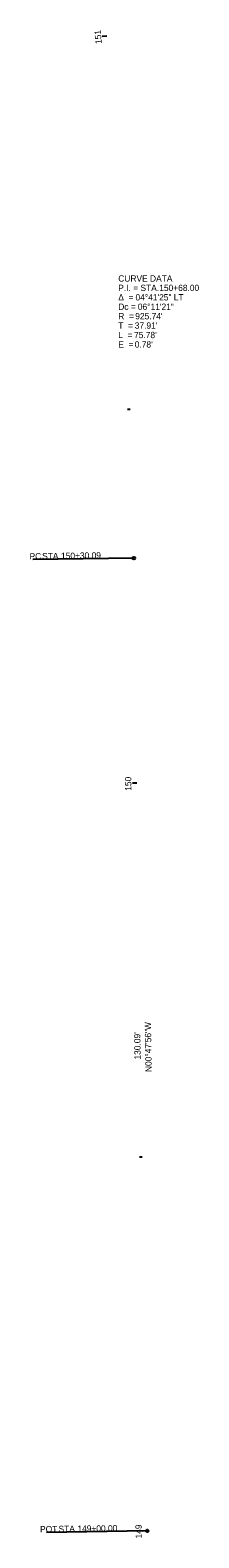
# Model space of a CAD drawing. Extents: x 152338 to 153512, y 329809 to 331515.
# Drawn here: x 152692 to 152714.6, y 329808.9 to 330010.5 of the extents above; entities that cross this region are included whole.
import ezdxf

# ---------------------------------------------------------------- set-up
doc = ezdxf.new("R2010")
doc.units = 0
for name, color, linetype in [('GE_P_Alignment_100_Bearings', 7, 'Continuous'), ('GE_P_Alignment_100_Cardinal_Points', 7, 'Continuous'), ('GE_P_Alignment_100_Curve_Data', 7, 'Continuous'), ('GE_P_Alignment_100_Distances', 7, 'Continuous'), ('GE_P_Alignment_100_Stations', 7, 'Continuous')]:
    doc.layers.add(name, color=color, linetype=linetype)

msp = doc.modelspace()

# ---------------------------------------------------------------- linework, layer by layer
at = {"layer": 'GE_P_Alignment_100_Cardinal_Points'}
for p, q in [((152705.9, 329939.87), (152692.4, 329939.68)), ((152707.72, 329809.79), (152694.22, 329809.6))]:
    msp.add_line(p, q, dxfattribs=at)
for centre in [(152705.9, 329939.87), (152707.72, 329809.79)]:
    msp.add_circle(centre, 0.18, dxfattribs=at)
at = {"layer": 'GE_P_Alignment_100_Stations'}
for p, q in [((152702.29, 330009.67), (152701.69, 330009.62)), ((152705.41, 329959.77), (152705.05, 329959.76)), ((152706.32, 329909.78), (152705.72, 329909.77)), ((152707.02, 329859.79), (152706.66, 329859.78)), ((152707.72, 329809.79), (152707.12, 329809.78))]:
    msp.add_line(p, q, dxfattribs=at)

# ---------------------------------------------------------------- texts
at = {"layer": 'GE_P_Alignment_100_Bearings'}
msp.add_text('N00°47\'56"W', height=0.84, rotation=90.799, dxfattribs=at).set_placement((152708.3, 329871.16))
at = {"layer": 'GE_P_Alignment_100_Cardinal_Points'}
for s, p in [('PC', (152691.97, 329939.69)), (' STA. ', (152693.34, 329939.71)), ('150+30.09', (152696.18, 329939.75)), ('POT', (152693.38, 329809.6)), (' STA. ', (152695.54, 329809.63)), ('149+00.00', (152698.37, 329809.67))]:
    msp.add_text(s, height=0.84, rotation=0.799, dxfattribs=at).set_placement(p)
at = {"layer": 'GE_P_Alignment_100_Curve_Data'}
for s, p in [('CURVE DATA', (152703.83, 329976.85)), ('P.I. = STA. ', (152703.83, 329975.59)), ('150+68.00', (152709.31, 329975.59)), ('Δ  = ', (152703.83, 329974.33)), ('Dc = ', (152703.83, 329973.07)), ('04°41\'25" LT', (152706.13, 329974.33)), ('06°11\'21"', (152706.45, 329973.07)), ('T  = ', (152703.83, 329970.55)), ('R  = ', (152703.83, 329971.81)), ("37.91'", (152706.03, 329970.55)), ("925.74'", (152706.1, 329971.81)), ('L  = ', (152703.83, 329969.29)), ("75.78'", (152705.94, 329969.29)), ('E  = ', (152703.83, 329968.03)), ("0.78'", (152706.03, 329968.03))]:
    msp.add_text(s, height=0.84, dxfattribs=at).set_placement(p)
at = {"layer": 'GE_P_Alignment_100_Distances'}
msp.add_text("130.09'", height=0.84, rotation=90.799, dxfattribs=at).set_placement((152706.83, 329872.83))
at = {"layer": 'GE_P_Alignment_100_Stations'}
for s, rotation, p in [('151', 95.1259, (152701.63, 330008.66)), ('150', 90.799, (152705.59, 329908.77)), ('149', 90.799, (152706.98, 329808.79))]:
    msp.add_text(s, height=0.84, rotation=rotation, dxfattribs=at).set_placement(p)

doc.saveas('drawing.dxf')
